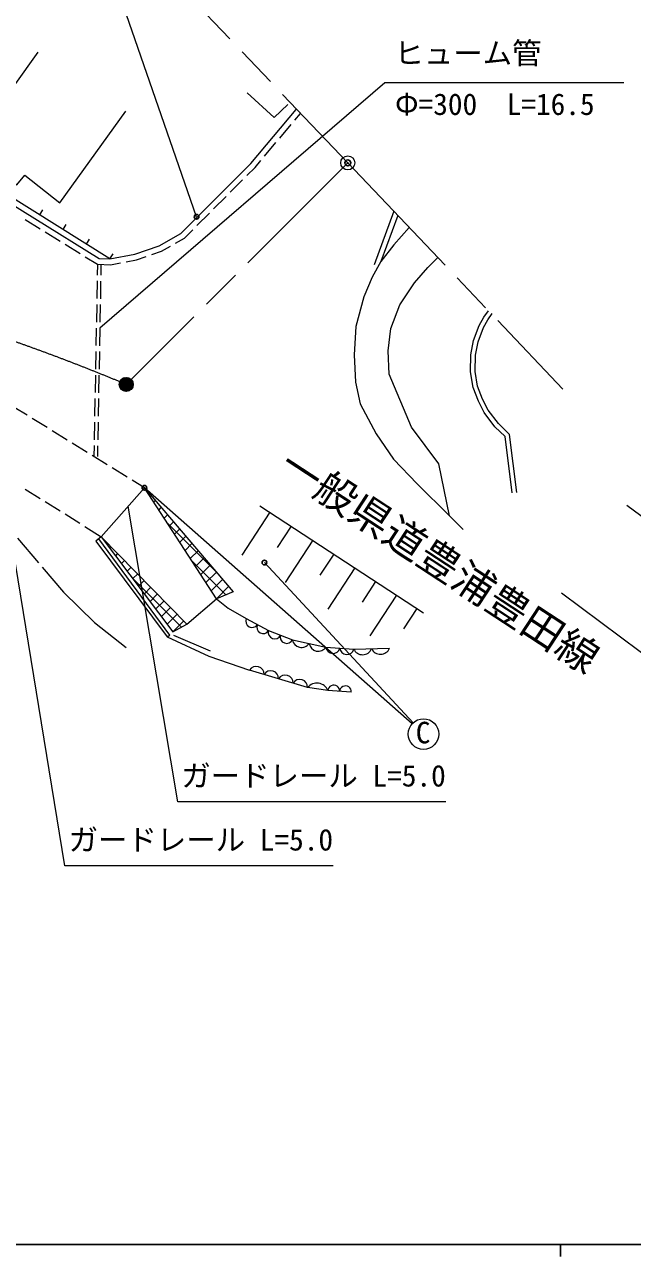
# Model space of a CAD drawing. Units: millimetres at full size, sheet at 1:1000; details may follow other scales. Extents: x 40000 to 680000, y 20000 to 380000.
# Drawn here: x 222432 to 274104, y 204000 to 308750 of the extents above; entities that cross this region are included whole.
import ezdxf
from ezdxf.enums import TextEntityAlignment as Align

# ---------------------------------------------------------------- set-up
doc = ezdxf.new("R2010")
doc.units = ezdxf.units.MM
doc.header["$LTSCALE"] = 1000
doc.header["$PDMODE"] = 32
doc.header["$PDSIZE"] = 500
doc.linetypes.add('CHAIN', pattern=[18.5, 12, -1.5, 3.5, -1.5])
for name, color, linetype, lineweight in [('M-BGD', 7, 'Continuous', 13), ('M-BMK', 2, 'CHAIN', 13), ('M-BMK-SRVR', 3, 'Continuous', 13), ('M-STR-HTXT', 7, 'Continuous', 13), ('M-STR-STRC', 7, 'Continuous', 13), ('M-TTL-BAND', 7, 'Continuous', 25)]:
    doc.layers.add(name, color=color, linetype=linetype, lineweight=lineweight)
doc.layers.add('M-BGD-HTXT', color=7, linetype='Continuous')
doc.layers.add('M-OTRS', color=6, linetype='Continuous')
doc.styles.add('ＭＳ ゴシック', font='')
doc.styles.get('ＭＳ ゴシック').set_extended_font_data('MS Gothic')

msp = doc.modelspace()

# ---------------------------------------------------------------- hatches: boundary and pattern name
at = {"layer": 'M-BGD'}
h = msp.add_hatch(dxfattribs=at)
h.set_pattern_fill('USER', color=256, style=0, pattern_type=2)
h.set_pattern_definition([(45, (238742, 259924), (-565.685, 565.685), []), (315, (238742, 259924), (565.685, 565.685), [])])
h.paths.add_polyline_path([(238742, 259924), (240160, 260508), (232614, 269364)])
h = msp.add_hatch(dxfattribs=at)
h.set_pattern_fill('USER', color=256, style=0, pattern_type=2)
h.set_pattern_definition([(45, (235042, 257120), (-565.685, 565.685), []), (315, (235042, 257120), (565.685, 565.685), [])])
h.paths.add_polyline_path([(235042, 257120), (236234, 257774), (228953, 265205)])

# ---------------------------------------------------------------- linework, layer by layer
for p, q in [((245412, 300630), (245899, 301207)), ((244123, 299101), (245090, 300248)), ((242834, 297572), (243801, 298719)), ((241322, 295908), (242025, 296613)), ((242025, 296613), (242511, 297190)), ((239910, 294492), (240969, 295554)), ((238498, 293075), (239557, 294138)), ((223713, 292575), (223979, 292999)), ((237087, 291659), (238145, 292721)), ((253813, 292884), (252162, 288319)), ((254153, 292527), (252723, 288599)), ((222482, 292177), (223757, 291387)), ((225704, 291326), (225969, 291749)), ((236031, 290600), (236734, 291305)), ((224182, 291123), (225457, 290333)), ((227694, 290077), (227960, 290500)), ((235267, 290163), (236031, 290600)), ((225881, 290069), (227156, 289279)), ((229685, 288827), (229950, 289251)), ((233237, 289193), (234068, 289478)), ((234068, 289478), (234832, 289915)), ((227581, 289015), (228622, 288370)), ((228622, 288370), (228606, 287451)), ((228622, 288370), (229722, 288325)), ((228922, 288358), (228905, 287442)), ((229722, 288325), (230582, 288489)), ((231073, 288582), (231934, 288746)), ((231934, 288746), (232764, 289031)), ((228596, 286951), (228569, 285451)), ((228896, 286942), (228869, 285442)), ((228560, 284951), (228532, 283451)), ((228860, 284942), (228832, 283443)), ((228523, 282951), (228496, 281452)), ((228823, 282943), (228796, 281443)), ((228487, 280952), (228459, 279452)), ((228787, 280943), (228759, 279443)), ((228450, 278952), (228423, 277452)), ((228750, 278943), (228722, 277444)), ((228413, 276952), (228386, 275453)), ((228713, 276944), (228686, 275444)), ((222638, 275529), (221595, 276174)), ((224339, 274478), (223064, 275266)), ((228377, 274953), (228349, 273453)), ((228677, 274944), (228649, 273444)), ((226041, 273426), (224765, 274215)), ((227742, 272375), (226466, 273164)), ((228340, 272953), (228323, 272034)), ((228640, 272944), (228623, 272028)), ((229443, 271324), (228167, 272112)), ((231145, 270272), (229869, 271061)), ((222474, 269257), (223745, 268462)), ((232614, 269364), (228953, 265205)), ((232614, 269364), (231570, 270009)), ((224169, 268197), (225441, 267401)), ((225865, 267136), (227137, 266341)), ((243277, 267292), (240888, 263643)), ((242441, 267840), (256356, 258726)), ((273641, 267881), (282676, 261141)), ((227560, 266076), (228953, 265205)), ((245102, 266097), (243907, 264273)), ((221812, 265092), (223607, 262981)), ((246926, 264902), (244577, 261315)), ((248720, 263728), (247545, 261934)), ((223931, 262600), (225726, 260488)), ((250513, 262553), (248204, 259027)), ((252276, 261399), (251121, 259636)), ((225726, 260488), (228366, 257918)), ((254039, 260244), (251769, 256778)), ((268081, 260428), (277116, 253688)), ((255772, 259109), (254637, 257376)), ((228366, 257918), (231077, 255768)), ((234551, 256676), (238080, 255040)), ((235089, 256839), (238197, 255484)), ((238080, 255040), (241562, 253848))]:
    msp.add_line(p, q, dxfattribs=at)
for points in [[(223544, 306416), (217695, 298206), (221776, 295137), (222462, 295947), (225437, 293595), (231030, 301384)], [(241363, 302959), (243648, 300861), (244801, 301972)], [(110465, 294783), (115676, 295657), (122881, 296657), (125978, 296876), (132942, 297492), (139662, 297866), (147755, 298124), (155617, 298311), (162407, 298264), (170923, 298007), (177333, 297702), (184073, 297307), (193360, 298215), (198356, 298661), (203253, 298778), (206102, 298611), (217814, 295659), (228774, 288864), (229685, 288827), (231805, 289230), (233861, 289936), (235724, 291000), (241656, 296951), (245516, 301529)], [(229685, 288827), (220727, 294449), (217295, 296290)], [(255132, 291498), (253823, 290021), (252723, 288599), (251985, 287264), (251284, 285597), (250583, 283073), (250442, 280674), (250551, 278337), (250972, 276499), (252312, 273960), (253807, 271810), (255817, 269707), (258559, 266981), (259712, 265828)], [(258559, 266981), (257655, 271405), (255318, 274505), (253433, 279038), (253340, 281017), (253558, 282902), (254337, 284927), (255583, 286781), (256721, 288105), (257551, 288953)], [(263898, 268920), (263283, 273716), (262411, 274557), (261497, 275752), (261009, 276728), (260562, 277891), (260344, 279210), (260375, 280674), (260593, 281879), (261071, 283157), (261486, 283863), (261865, 284417)], [(264295, 268971), (263662, 273906), (262710, 274824), (261837, 275965), (261375, 276889), (260950, 277996), (260745, 279239), (260774, 280634), (260980, 281773), (261433, 282984), (261824, 283648), (262195, 284191)], [(228953, 265205), (236234, 257774), (238742, 259924), (232614, 269364)], [(232614, 269364), (240160, 260508), (238742, 259924)], [(228953, 265205), (228476, 264831), (234551, 256676), (234785, 256816), (228729, 265029)], [(228953, 265205), (235042, 257120), (236234, 257774)], [(238742, 259924), (239733, 259129), (241275, 258241)], [(241275, 258241), (243168, 257213), (245201, 256442), (248052, 255811), (250412, 255647), (253450, 255718)], [(250208, 251979), (248221, 252119), (246492, 252376), (241562, 253848)]]:
    msp.add_lwpolyline(points, dxfattribs=at)
at = {"layer": 'M-BGD', "lineweight": 25}
for centre in [(237052, 292406), (232614, 269364), (242816, 263008)]:
    msp.add_circle(centre, 200, dxfattribs=at)
at = {"layer": 'M-BGD'}
for centre, radius, start, end in [((241768, 258019), 540, 155.73598, 327.24153), ((242714, 257505), 540, 155.73598, 327.24153), ((243693, 257063), 546, 164.01104, 334.44445), ((244709, 256677), 546, 164.01104, 334.44445), ((245975, 256560), 783, 188.70158, 326.34028), ((247400, 256245), 783, 188.70158, 326.34028), ((248649, 255870), 600, 185.61485, 346.45584), ((249829, 255788), 600, 185.61485, 346.45584), ((251164, 255992), 827, 204.617, 338.02695), ((252683, 256027), 827, 204.617, 338.02695), ((242131, 253507), 664, 357.65647, 149.09458), ((243364, 253139), 664, 357.65647, 149.09458), ((244596, 252771), 664, 357.65647, 149.09458), ((245829, 252403), 664, 357.65647, 149.09458), ((247281, 251739), 1014, 22.00516, 141.08479), ((248718, 252086), 498, 355.71009, 176.21449), ((249711, 252016), 498, 355.71009, 176.21449)]:
    msp.add_arc(centre, radius, start, end, dxfattribs=at)
at = {"layer": 'M-BMK'}
for p, q in [((231617, 316225), (249908, 296991)), ((249908, 296991), (231065, 278153)), ((249908, 296991), (268199, 277756))]:
    msp.add_line(p, q, dxfattribs=at)
msp.add_arc((161685, 112062), 180000, 67.32876, 90.18984, dxfattribs=at)
at = {"layer": 'M-BMK-SRVR'}
msp.add_circle((249908, 296991), 600, dxfattribs=at)
msp.add_point((249908, 296991), dxfattribs=at)
at = {"layer": 'M-OTRS'}
msp.add_point((249908, 296991), dxfattribs=at)
at = {"layer": 'M-STR-HTXT'}
for p, q in [((253053, 303799), (228823, 282945)), ((273378, 303799), (253053, 303799)), ((225862, 237215), (219957, 273238)), ((235444, 242657), (231234, 267797)), ((258248, 242657), (235444, 242657)), ((248666, 237215), (225862, 237215))]:
    msp.add_line(p, q, dxfattribs=at)
at = {"layer": 'M-STR-STRC'}
for p, q in [((237052, 292406), (228450, 317199)), ((255369, 249278), (232614, 269364)), ((255460, 249371), (242816, 263008))]:
    msp.add_line(p, q, dxfattribs=at)
msp.add_circle((256344, 248418), 1300, dxfattribs=at)
at = {"layer": 'M-TTL-BAND', "lineweight": 13}
for p, q in [((230466, 278109), (231109, 278752)), ((230466, 278194), (231024, 278752)), ((230477, 278034), (231183, 278741)), ((230481, 278294), (230924, 278737)), ((230494, 277967), (231251, 278724)), ((230518, 277906), (231312, 278700)), ((230532, 278429), (230789, 278686)), ((230547, 277850), (231368, 278671)), ((230580, 277799), (231419, 278637)), ((230618, 277752), (231466, 278599)), ((230661, 277710), (231508, 278557)), ((230707, 277671), (231547, 278511)), ((230758, 277637), (231581, 278460)), ((230814, 277608), (231610, 278404)), ((230875, 277584), (231634, 278343)), ((230942, 277566), (231652, 278276)), ((231016, 277555), (231663, 278202)), ((231099, 277554), (231664, 278118)), ((231198, 277568), (231650, 278019)), ((231330, 277615), (231603, 277888))]:
    msp.add_line(p, q, dxfattribs=at)
at = {"layer": 'M-TTL-BAND'}
for p, q in [((40000, 205000), (579000, 205000)), ((268000, 205000), (268000, 204000))]:
    msp.add_line(p, q, dxfattribs=at)
at = {"layer": 'M-TTL-BAND', "lineweight": 13}
msp.add_circle((231065, 278153), 600, dxfattribs=at)
at = {"layer": 'M-TTL-BAND'}
msp.add_point((231065, 278153), dxfattribs=at)

# ---------------------------------------------------------------- texts
at = {"layer": 'M-BGD-HTXT', "style": 'ＭＳ ゴシック'}
msp.add_text('一般県道豊浦豊田線', height=2566, rotation=326.779, dxfattribs=at).set_placement((257729, 263146), align=Align.MIDDLE_CENTER)
at = {"layer": 'M-STR-HTXT', "style": 'ＭＳ ゴシック'}
for s, p in [('ヒューム管', (260126, 304865)), ('ガードレール L=5.0', (246998, 243406)), ('ガードレール L=5.0', (237416, 237964))]:
    msp.add_text(s, height=1833, dxfattribs=at).set_placement(p, align=Align.BOTTOM_CENTER)
msp.add_text('Φ=300\u3000L=16.5', height=1833, dxfattribs=at).set_placement((253922, 300517), align=Align.BOTTOM_LEFT)
at = {"layer": 'M-STR-STRC', "style": 'ＭＳ ゴシック'}
msp.add_text('C', height=1833, dxfattribs=at).set_placement((255684, 247079), align=Align.BOTTOM_LEFT)

doc.saveas('drawing.dxf')
